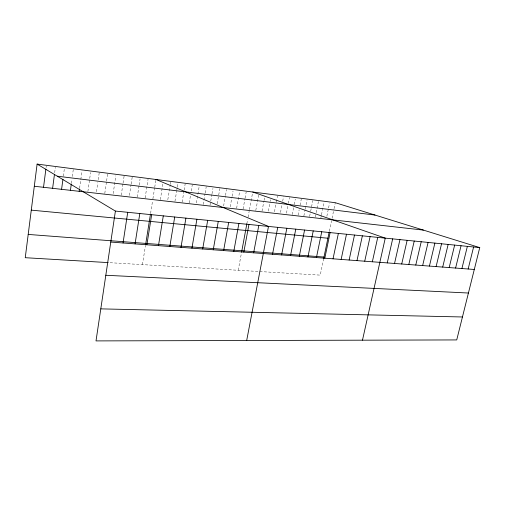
<?xml version="1.0" encoding="UTF-8"?>
<svg xmlns="http://www.w3.org/2000/svg" width="505" height="505" viewBox="0 0 505 505"><rect width="100%" height="100%" fill="white"/><g stroke="black" fill="none" stroke-linecap="round" stroke-linejoin="round"><path stroke-width="0.38" stroke-dasharray="2.52 1.89" d="M46.075 167.572L46.277 166.05M54.673 172.716L55.392 167.256M63.352 176.163L64.394 168.417M71.382 183.403L71.906 179.559M72.329 176.485L73.269 169.56M79.588 188.258L82.031 170.69M87.883 191.528L90.565 172.559M96.493 191.736L97.793 182.696M98.222 179.679L99.195 172.899M104.781 193.409L106.473 181.775M106.587 180.998L107.609 174.017M113.17 193.579L115.796 175.854M121.232 195.277L122.955 183.795M123.069 183.031L124.104 176.138M129.413 195.429L131.035 184.786M131.155 184.028L132.196 177.186M137.265 197.095L139.014 185.764M139.134 185.007L140.068 178.966M145.131 197.954L148.06 179.256M142.442 264.626L145.472 245.55M150.585 213.388L152.542 201.059M152.895 198.837L154.618 187.999M154.738 187.229L155.843 180.26M160.338 199.677L162.938 183.53M167.811 199.746L170.179 185.228M170.305 184.464L170.677 182.172M174.951 201.337L176.706 190.707M176.832 189.943L177.211 187.664M177.331 186.907L177.962 183.113M182.128 202.151L184.022 190.827M184.148 190.076L185.152 184.035M189.224 202.953L190.619 194.703M191.25 190.953L192.26 184.95M196.369 202.941L199.279 185.891M203.161 204.506L205.024 193.718M205.156 192.948L206.223 186.781M210.004 205.282L211.879 194.558M212.012 193.794L212.946 188.434M217.175 203.761L219.858 188.542M223.595 206.046L225.35 196.211M225.482 195.454L226.562 189.4M230.204 206.804L231.965 197.026M232.098 196.275L233.045 191.01M236.605 208.294L239.73 191.098M243.075 209.001L244.919 198.932M245.064 198.156L246.2 191.963M238.246 270.282L241.459 252.942M246.85 223.81L247.671 219.378M248.081 217.163L249.18 211.235M249.464 209.72L252.595 192.79M255.776 210.44L258.642 195.132M262.026 211.147L263.888 201.255M264.033 200.498L264.898 195.934M268.344 211.09L270.074 202.013M270.219 201.255L270.503 199.746M274.455 211.791L276.184 202.764M276.33 202.013L277.485 195.997M280.496 212.479L282.087 204.254M282.667 201.261L283.539 196.773M286.474 213.16L288.216 204.235M288.361 203.496L289.523 197.543M292.243 214.543L293.613 207.599M294.219 204.512L295.286 199.109M298.089 215.206L299.156 209.834M300.071 205.232L301.289 199.096M303.877 215.862L305.096 209.758M305.247 208.994L307.084 199.841M309.597 216.512L310.518 211.961M310.67 211.197L312.81 200.58M315.259 217.15L316.029 213.381M316.18 212.624L318.478 201.306M320.864 217.788L321.325 215.534M321.477 214.789L324.09 202.032M326.868 216.178L328.408 208.716M328.559 207.972L329.487 203.49M323.68 258.554L320.239 275.124L108.878 262.644M329.336 231.328L331.577 220.552M332.044 218.299L333.893 209.392M334.051 208.647L335.282 202.707"/><path stroke-width="0.76" d="M37.117 164.093L115.399 211.071L96.007 340.907L456.728 339.928L479.75 247.608L335.282 202.707L37.117 164.093L25.25 257.702L108.146 262.6M43.525 187.298L45.879 169.087M52.621 188.321L54.471 174.275M61.585 189.331L62.936 179.262M70.435 190.328L71.274 184.173M79.165 191.313L79.481 189.022M123.043 242.981L127.727 212.308M135.075 243.883L139.816 213.52M145.585 244.837L150.471 214.107M146.879 244.773L151.67 214.707M158.463 245.651L163.298 215.875M169.825 246.503L174.705 217.017M180.979 247.349L185.903 218.141M191.932 248.176L196.893 219.239M202.682 248.984L207.688 220.325M213.243 249.779L218.28 221.386M223.614 250.562L228.683 222.427M233.796 251.332L238.903 223.456M241.592 252.216L246.85 223.81M243.808 252.083L248.94 224.46M253.643 252.828L258.8 225.451M246.686 340.496L268.49 226.423L155.969 179.483M272.53 254.249L277.737 227.351M281.601 254.937L286.834 228.26M290.52 255.606L295.772 229.156M299.301 256.269L304.572 230.04M307.936 256.925L313.226 230.905M316.433 257.563L321.748 231.763M323.68 258.554L329.178 232.098M324.803 258.194L330.125 232.603M333.035 258.812L338.375 233.43M341.14 259.425L346.493 234.244M349.125 260.031L354.491 235.046M356.984 260.624L362.363 235.835M364.724 261.205L370.108 236.611M372.349 261.779L377.746 237.375M362.476 340.187L385.258 238.133L252.74 192.02M387.253 262.903L392.669 238.871M394.544 263.452L399.96 239.604M401.721 263.995L407.15 240.323M408.798 264.532L414.233 241.036M415.773 265.056L421.214 241.737M422.647 265.573L428.088 242.425M429.427 266.084L434.874 243.107M436.112 266.589L441.559 243.776M442.696 267.088L448.15 244.439M449.191 267.574L454.645 245.089M455.598 268.06L461.052 245.733M461.917 268.534L467.371 246.364M468.148 269.007L473.602 246.989M100.792 308.871L462.447 316.976M105.81 275.269L468.425 293.026M110.772 242.053L474.296 269.468M28.204 234.427L323.995 257.045M31.278 210.137L327.903 238.227M115.399 211.071L479.75 247.608M34.308 186.257L423.411 230.097M57.292 176.201L375.026 215.061"/></g></svg>
